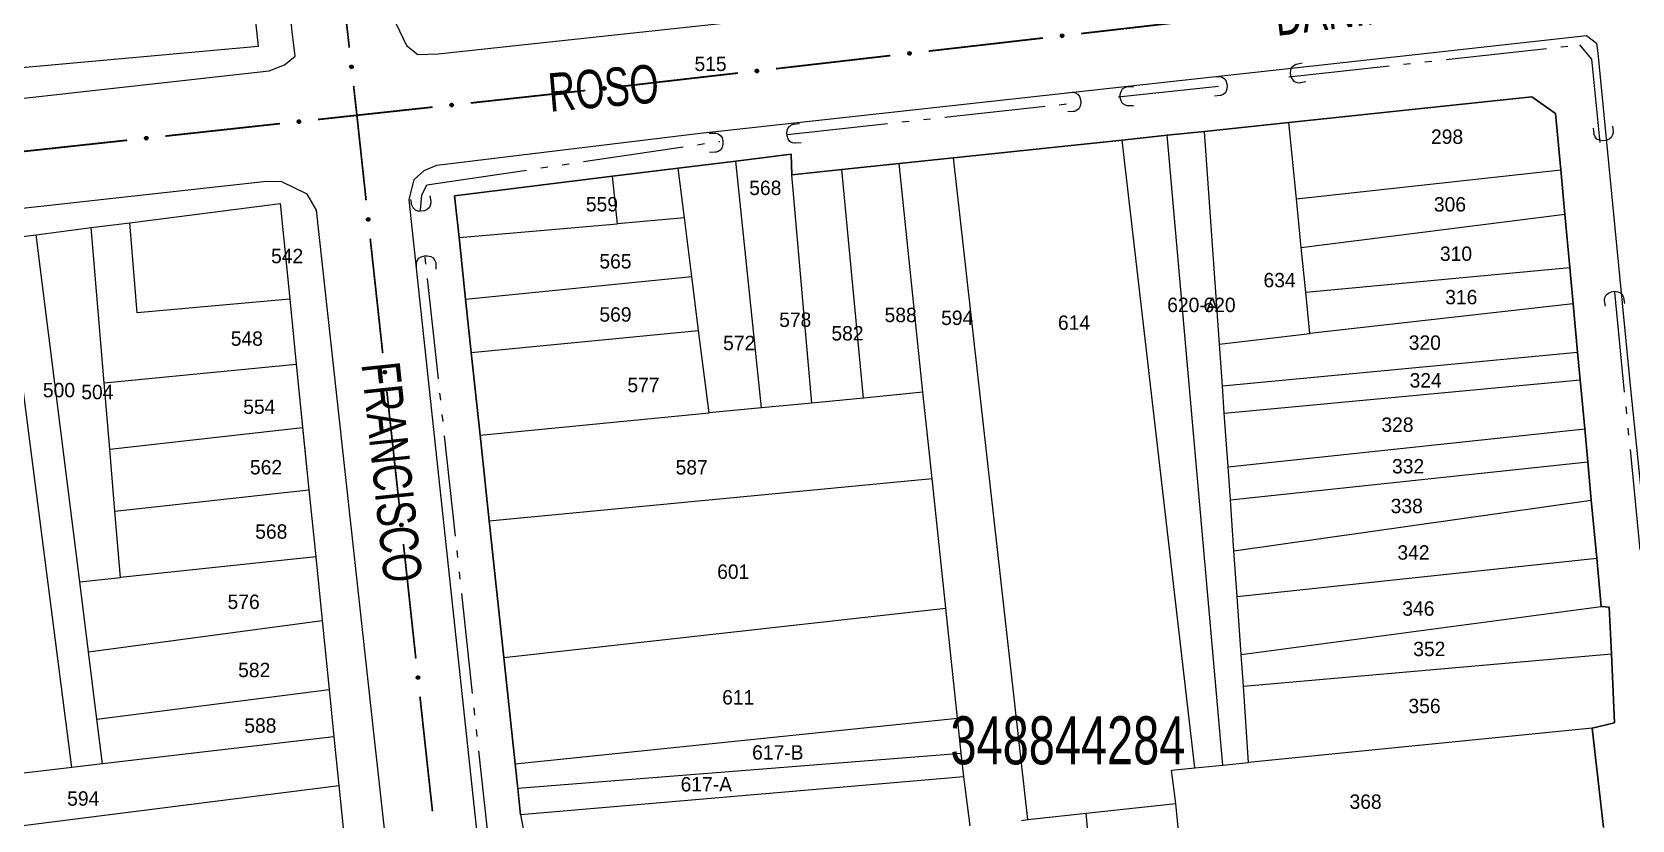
# Model space of a CAD drawing. Extents: x 203851 to 204958, y 4839055 to 4839989.
# Drawn here: x 204450.1 to 204616.7, y 4839582.5 to 4839664.6 of the extents above; entities that cross this region are included whole.
import ezdxf
from ezdxf.enums import TextEntityAlignment as Align

# ---------------------------------------------------------------- set-up
doc = ezdxf.new("R2010")
doc.units = 0
doc.header["$LTSCALE"] = 1.5
doc.header["$MEASUREMENT"] = 0
doc.linetypes.add('TRACO_05', pattern=[11, 7, -1, 0.5, -1, 0.5, -1])
for name, color, linetype in [('CD_MALHA_LOTES', 7, 'CONTINUOUS'), ('CD_TXT_QUADRA', 2, 'CONTINUOUS'), ('HD-VALAS-DRENOS', 170, 'CONTINUOUS'), ('RU-QUADRA', 210, 'CONTINUOUS'), ('SV-BUEIRO-VALA', 7, 'CONTINUOUS'), ('SV-EIXO-RUA-PAV', 20, 'CONTINUOUS'), ('SV-PONTE-BUEIRO', 251, 'CONTINUOUS'), ('SV-RUA-PAVIM', 7, 'CONTINUOUS'), ('SV-TXT-RUA-N-PAV', 7, 'CONTINUOUS'), ('SV-TXT-RUA-PAV', 7, 'CONTINUOUS'), ('Th_NmrPort', 1, 'CONTINUOUS')]:
    doc.layers.add(name, color=color, linetype=linetype)
doc.styles.add('ARIAL', font='ARIAL.SHX')

# ---------------------------------------------------------------- blocks, each defined once
blk = doc.blocks.new('COD120', base_point=(204091.84, 4839277.8))
at = {"layer": 'SV-PONTE-BUEIRO'}
blk.add_lwpolyline([(204090.84, 4839276.4), (204090.84, 4839276.983333), (204090.84, 4839277.070833), (204090.923333, 4839277.304167), (204091.09, 4839277.566667), (204091.34, 4839277.7125), (204091.673333, 4839277.8), (204092.006667, 4839277.8), (204092.34, 4839277.7125), (204092.59, 4839277.566667), (204092.756667, 4839277.304167), (204092.84, 4839277.070833), (204092.84, 4839276.983333), (204092.84, 4839276.4)], dxfattribs=at)

msp = doc.modelspace()

# ---------------------------------------------------------------- linework, layer by layer
at = {"layer": 'CD_MALHA_LOTES', "linetype": 'Continuous', "flags": 128}
for points in [[(204472.62, 4839672.51), (204473.63, 4839663.06)], [(204473.63, 4839663.06), (204448.25, 4839660.76)], [(204581, 4839655.13), (204606.3, 4839657.79)], [(204606.3, 4839657.79), (204608.78, 4839656.05)], [(204608.78, 4839656.05), (204609.32, 4839650.2)], [(204568.31, 4839653.79), (204572.23, 4839654.2)], [(204572.23, 4839654.2), (204581, 4839655.13)], [(204573.77, 4839632.05), (204572.23, 4839654.2)], [(204581.79, 4839647.18), (204581, 4839655.13)], [(204546.08, 4839651.44), (204563.65, 4839653.3)], [(204563.65, 4839653.3), (204568.31, 4839653.79)], [(204571.22, 4839587.89), (204563.65, 4839653.3)], [(204574.12, 4839588.18), (204568.31, 4839653.79)], [(204517.39, 4839650.37), (204523.41, 4839651.11)], [(204523.41, 4839651.11), (204529.16, 4839651.82)], [(204526.07, 4839625.4), (204523.41, 4839651.11)], [(204529.16, 4839651.82), (204529.21, 4839649.67)], [(204534.42, 4839650.22), (204540.41, 4839650.85)], [(204540.41, 4839650.85), (204546.08, 4839651.44)], [(204542.87, 4839627.02), (204540.41, 4839650.85)], [(204553.8, 4839582.51), (204546.08, 4839651.44)], [(204494.1, 4839647.48), (204510.53, 4839649.52)], [(204510.53, 4839649.52), (204517.39, 4839650.37)], [(204511.06, 4839644.58), (204510.53, 4839649.52)], [(204518.04, 4839645.18), (204517.39, 4839650.37)], [(204529.21, 4839649.67), (204534.42, 4839650.22)], [(204531.3, 4839625.89), (204529.21, 4839649.67)], [(204536.7, 4839626.4), (204534.42, 4839650.22)], [(204581.79, 4839647.18), (204609.32, 4839650.2)], [(204609.32, 4839650.2), (204609.75, 4839645.58)], [(204494.56, 4839643.16), (204494.1, 4839647.48)], [(204582.3, 4839642.11), (204581.79, 4839647.18)], [(204460.28, 4839644.69), (204475.92, 4839646.7)], [(204475.92, 4839646.7), (204476.92, 4839636.74)], [(204582.3, 4839642.11), (204609.75, 4839645.58)], [(204609.75, 4839645.58), (204610.27, 4839640.01)], [(204450.52, 4839643.44), (204456.25, 4839644.18)], [(204456.25, 4839644.18), (204460.28, 4839644.69)], [(204457.6, 4839628), (204456.25, 4839644.18)], [(204461.04, 4839635.3), (204460.28, 4839644.69)], [(204494.56, 4839643.16), (204511.06, 4839644.58)], [(204518.04, 4839645.18), (204511.06, 4839644.58)], [(204518.81, 4839639.09), (204518.04, 4839645.18)], [(204447.15, 4839643.01), (204450.52, 4839643.44)], [(204454.21, 4839587.93), (204447.15, 4839643.01)], [(204455.05, 4839607.29), (204450.52, 4839643.44)], [(204495.25, 4839636.72), (204494.56, 4839643.16)], [(204582.76, 4839637.46), (204582.3, 4839642.11)], [(204495.25, 4839636.72), (204518.81, 4839639.09)], [(204519.52, 4839633.46), (204518.81, 4839639.09)], [(204582.76, 4839637.46), (204610.27, 4839640.01)], [(204610.27, 4839640.01), (204610.61, 4839636.25)], [(204583.19, 4839633.13), (204582.76, 4839637.46)], [(204476.92, 4839636.74), (204461.04, 4839635.3)], [(204476.92, 4839636.74), (204477.61, 4839629.96)], [(204495.84, 4839631.16), (204495.25, 4839636.72)], [(204610.61, 4839636.25), (204583.19, 4839633.13)], [(204610.61, 4839636.25), (204611.08, 4839631.21)], [(204495.84, 4839631.16), (204519.52, 4839633.46)], [(204520.6, 4839624.87), (204519.52, 4839633.46)], [(204573.77, 4839632.05), (204583.19, 4839633.13)], [(204496.75, 4839622.56), (204495.84, 4839631.16)], [(204574.08, 4839627.68), (204573.77, 4839632.05)], [(204574.08, 4839627.68), (204611.08, 4839631.21)], [(204611.08, 4839631.21), (204611.35, 4839628.31)], [(204457.6, 4839628), (204477.61, 4839629.96)], [(204477.61, 4839629.96), (204478.27, 4839623.37)], [(204458.18, 4839621.1), (204457.6, 4839628)], [(204574.28, 4839624.84), (204574.08, 4839627.68)], [(204574.28, 4839624.84), (204611.35, 4839628.31)], [(204611.35, 4839628.31), (204611.82, 4839623.21)], [(204531.3, 4839625.89), (204526.07, 4839625.4)], [(204536.7, 4839626.4), (204531.3, 4839625.89)], [(204542.87, 4839627.02), (204536.7, 4839626.4)], [(204543.86, 4839618.04), (204542.87, 4839627.02)], [(204496.75, 4839622.56), (204520.6, 4839624.87)], [(204526.07, 4839625.4), (204520.6, 4839624.87)], [(204574.67, 4839619.27), (204574.28, 4839624.84)], [(204458.18, 4839621.1), (204478.27, 4839623.37)], [(204478.27, 4839623.37), (204478.93, 4839616.85)], [(204497.71, 4839613.63), (204496.75, 4839622.56)], [(204574.67, 4839619.27), (204611.82, 4839623.21)], [(204611.82, 4839623.21), (204612.14, 4839619.77)], [(204458.72, 4839614.63), (204458.18, 4839621.1)], [(204574.91, 4839615.82), (204574.67, 4839619.27)], [(204574.91, 4839615.82), (204612.14, 4839619.77)], [(204612.14, 4839619.77), (204612.51, 4839615.8)], [(204497.71, 4839613.63), (204543.86, 4839618.04)], [(204545.28, 4839604.54), (204543.86, 4839618.04)], [(204458.72, 4839614.63), (204478.93, 4839616.85)], [(204478.93, 4839616.85), (204479.63, 4839609.87)], [(204575.28, 4839610.51), (204574.91, 4839615.82)], [(204575.28, 4839610.51), (204612.51, 4839615.8)], [(204612.51, 4839615.8), (204613.07, 4839609.73)], [(204459.3, 4839607.74), (204458.72, 4839614.63)], [(204499.22, 4839599.38), (204497.71, 4839613.63)], [(204575.61, 4839605.76), (204575.28, 4839610.51)], [(204479.63, 4839609.87), (204459.3, 4839607.74)], [(204479.63, 4839609.87), (204480.3, 4839603.25)], [(204575.61, 4839605.76), (204613.07, 4839609.73)], [(204613.07, 4839609.73), (204613.54, 4839604.71)], [(204455.05, 4839607.29), (204459.3, 4839607.74)], [(204455.96, 4839599.99), (204455.05, 4839607.29)], [(204576.03, 4839599.7), (204575.61, 4839605.76)], [(204499.22, 4839599.38), (204545.28, 4839604.54)], [(204546.48, 4839593.08), (204545.28, 4839604.54)], [(204576.03, 4839599.7), (204613.54, 4839604.71)], [(204613.54, 4839604.71), (204614.38, 4839604.63)], [(204614.38, 4839604.63), (204614.6, 4839599.78)], [(204455.96, 4839599.99), (204480.3, 4839603.25)], [(204480.3, 4839603.25), (204481.02, 4839596.05)], [(204456.84, 4839592.98), (204455.96, 4839599.99)], [(204500.4, 4839588.31), (204499.22, 4839599.38)], [(204576.26, 4839596.4), (204576.03, 4839599.7)], [(204576.26, 4839596.4), (204614.6, 4839599.78)], [(204614.6, 4839599.78), (204614.93, 4839592.6)], [(204456.84, 4839592.98), (204481.02, 4839596.05)], [(204481.02, 4839596.05), (204481.52, 4839591.12)], [(204576.81, 4839588.45), (204576.26, 4839596.4)], [(204457.42, 4839588.31), (204456.84, 4839592.98)], [(204500.4, 4839588.31), (204546.48, 4839593.08)], [(204546.87, 4839589.42), (204546.48, 4839593.08)], [(204614.93, 4839592.6), (204612.61, 4839592.04)], [(204481.52, 4839591.12), (204457.42, 4839588.31)], [(204481.52, 4839591.12), (204482.03, 4839586.05)], [(204612.61, 4839592.04), (204576.81, 4839588.45)], [(204612.61, 4839592.04), (204613.79, 4839581.69)], [(204500.68, 4839585.77), (204546.87, 4839589.42)], [(204547.13, 4839586.95), (204546.87, 4839589.42)], [(204454.21, 4839587.93), (204448.65, 4839587.28)], [(204457.42, 4839588.31), (204454.21, 4839587.93)], [(204500.68, 4839585.77), (204500.4, 4839588.31)], [(204568.79, 4839587.65), (204571.22, 4839587.89)], [(204569.23, 4839584.2), (204568.79, 4839587.65)], [(204571.22, 4839587.89), (204574.12, 4839588.18)], [(204574.12, 4839588.18), (204576.81, 4839588.45)], [(204434.02, 4839580), (204482.03, 4839586.05)], [(204482.03, 4839586.05), (204482.51, 4839581.32)], [(204500.97, 4839583), (204500.68, 4839585.77)], [(204547.13, 4839586.95), (204500.97, 4839583)], [(204547.8, 4839581.85), (204547.13, 4839586.95)], [(204559.9, 4839583.18), (204569.23, 4839584.2)], [(204569.9, 4839577.42), (204569.23, 4839584.2)], [(204553.15, 4839582.43), (204553.8, 4839582.51)], [(204553.8, 4839582.51), (204559.9, 4839583.18)], [(204566.62, 4839509.09), (204559.9, 4839583.18)]]:
    msp.add_lwpolyline(points, dxfattribs=at)
at = {"layer": 'HD-VALAS-DRENOS', "linetype": 'TRACO_05'}
for points in [[(204581, 4839659.87, 10.08), (204611.27, 4839663.22, 9.95), (204612.54, 4839661.73, 9.91), (204613.41, 4839653.05, 9.92)], [(204563.22, 4839657.81, 10.62), (204574.36, 4839658.98, 10.49)], [(204528.76, 4839653.89, 10.74), (204558.9, 4839657.18, 10.91)], [(204490.55, 4839646.03, 10.55), (204490.69, 4839647.55, 10.55), (204491.21, 4839648.63, 10.53), (204521.73, 4839653.16, 10.74)], [(204513.11, 4839499.61, 8.76), (204510.18, 4839499.38, 8.76), (204508.32, 4839499.82, 8.74), (204506.16, 4839502.04, 8.74), (204502.73, 4839533.68, 8.74), (204497.76, 4839579.23, 9.29), (204490.99, 4839641.42, 10.47)], [(204614.91, 4839637.47, 9.4), (204618.73, 4839599.03, 8.8)]]:
    msp.add_polyline3d(points, dxfattribs=at)
at = {"layer": 'RU-QUADRA', "linetype": 'Continuous', "flags": 128}
for points in [[(204446.57, 4839795.39), (204451.01, 4839795.9), (204459.38, 4839796.86), (204464.27, 4839750.98), (204465.47, 4839739.67), (204466.09, 4839733.89), (204464.45, 4839733.74), (204465.08, 4839728.3), (204466.67, 4839728.46), (204467.54, 4839720.26), (204467.99, 4839716.05), (204468.66, 4839709.78), (204469.37, 4839703.06), (204470.49, 4839692.57), (204471.25, 4839685.45), (204471.73, 4839680.92), (204472.62, 4839672.51), (204473.63, 4839663.06), (204448.25, 4839660.76)], [(204613.79, 4839581.69), (204612.61, 4839592.04), (204614.93, 4839592.6), (204614.6, 4839599.78), (204614.38, 4839604.63), (204613.54, 4839604.71), (204613.07, 4839609.73), (204612.51, 4839615.8), (204612.14, 4839619.77), (204611.82, 4839623.21), (204611.35, 4839628.31), (204611.08, 4839631.21), (204610.61, 4839636.25), (204610.27, 4839640.01), (204609.75, 4839645.58), (204609.32, 4839650.2), (204608.78, 4839656.05), (204606.3, 4839657.79), (204581, 4839655.13), (204572.23, 4839654.2), (204568.31, 4839653.79), (204563.65, 4839653.3), (204546.08, 4839651.44), (204540.41, 4839650.85), (204534.42, 4839650.22), (204529.21, 4839649.67), (204529.16, 4839651.82), (204523.41, 4839651.11), (204517.39, 4839650.37), (204510.53, 4839649.52), (204494.1, 4839647.48), (204494.56, 4839643.16), (204495.25, 4839636.72), (204495.84, 4839631.16), (204496.75, 4839622.56), (204497.71, 4839613.63), (204499.22, 4839599.38), (204500.4, 4839588.31), (204500.97, 4839583), (204502, 4839577.66)], [(204447.15, 4839643.01), (204450.52, 4839643.44), (204456.25, 4839644.18), (204460.28, 4839644.69), (204475.92, 4839646.7), (204476.92, 4839636.74), (204477.61, 4839629.96), (204478.93, 4839616.85), (204479.63, 4839609.87), (204480.3, 4839603.25), (204481.02, 4839596.05), (204481.52, 4839591.12), (204482.03, 4839586.05), (204482.51, 4839581.32)]]:
    msp.add_lwpolyline(points, dxfattribs=at)
at = {"layer": 'SV-EIXO-RUA-PAV', "const_width": 0.18}
for points in [[(204481.78, 4839674.84), (204483.13, 4839662.91)], [(204559.37, 4839664.39), (204571.29, 4839665.76)], [(204543.48, 4839662.56), (204555.4, 4839663.93)], [(204527.58, 4839660.73), (204539.5, 4839662.1)], [(204483.58, 4839658.94), (204483.8, 4839656.95)], [(204511.69, 4839658.91), (204523.61, 4839660.28)], [(204495.78, 4839657.16), (204507.71, 4839658.46)], [(204479.87, 4839655.44), (204491.8, 4839656.73)], [(204483.8, 4839656.95), (204483.86, 4839656.43)], [(204483.86, 4839656.43), (204484.88, 4839647.01)], [(204463.97, 4839653.71), (204475.9, 4839655.01)], [(204448.06, 4839651.99), (204459.99, 4839653.28)], [(204485.31, 4839643.03), (204486.61, 4839631.1)], [(204487.04, 4839627.13), (204488.34, 4839615.2)], [(204488.77, 4839611.22), (204490.06, 4839599.29)], [(204490.49, 4839595.31), (204491.79, 4839583.38)]]:
    msp.add_lwpolyline(points, dxfattribs=at)
at = {"layer": 'SV-EIXO-RUA-PAV'}
for points in [[(204557.23, 4839664.25), (204557.26, 4839664.29), (204557.29, 4839664.32), (204557.33, 4839664.33), (204557.36, 4839664.34), (204557.4, 4839664.34), (204557.43, 4839664.33), (204557.47, 4839664.32), (204557.51, 4839664.29), (204557.53, 4839664.25), (204557.55, 4839664.22), (204557.56, 4839664.18), (204557.56, 4839664.15), (204557.55, 4839664.11), (204557.53, 4839664.07), (204557.5, 4839664.03), (204557.47, 4839664.01), (204557.44, 4839663.99), (204557.4, 4839663.99), (204557.36, 4839663.99), (204557.33, 4839663.99), (204557.29, 4839664.01), (204557.25, 4839664.04), (204557.23, 4839664.07), (204557.21, 4839664.11), (204557.21, 4839664.14), (204557.21, 4839664.18), (204557.21, 4839664.21), (204557.23, 4839664.25)], [(204541.33, 4839662.42), (204541.36, 4839662.46), (204541.4, 4839662.49), (204541.43, 4839662.5), (204541.47, 4839662.51), (204541.5, 4839662.51), (204541.54, 4839662.5), (204541.57, 4839662.49), (204541.61, 4839662.46), (204541.64, 4839662.42), (204541.66, 4839662.39), (204541.66, 4839662.35), (204541.66, 4839662.32), (204541.66, 4839662.28), (204541.64, 4839662.24), (204541.61, 4839662.21), (204541.57, 4839662.18), (204541.54, 4839662.17), (204541.51, 4839662.16), (204541.47, 4839662.16), (204541.43, 4839662.17), (204541.4, 4839662.18), (204541.36, 4839662.21), (204541.33, 4839662.25), (204541.32, 4839662.28), (204541.31, 4839662.31), (204541.31, 4839662.35), (204541.32, 4839662.39), (204541.33, 4839662.42)], [(204483.45, 4839661.08), (204483.48, 4839661.05), (204483.51, 4839661.02), (204483.53, 4839660.98), (204483.53, 4839660.95), (204483.53, 4839660.91), (204483.53, 4839660.88), (204483.51, 4839660.84), (204483.48, 4839660.8), (204483.44, 4839660.77), (204483.41, 4839660.76), (204483.38, 4839660.75), (204483.34, 4839660.75), (204483.3, 4839660.76), (204483.27, 4839660.78), (204483.23, 4839660.81), (204483.2, 4839660.84), (204483.19, 4839660.87), (204483.18, 4839660.91), (204483.18, 4839660.95), (204483.19, 4839660.98), (204483.2, 4839661.02), (204483.23, 4839661.06), (204483.27, 4839661.08), (204483.3, 4839661.1), (204483.34, 4839661.1), (204483.37, 4839661.1), (204483.41, 4839661.1), (204483.45, 4839661.08)], [(204525.44, 4839660.6), (204525.47, 4839660.64), (204525.5, 4839660.66), (204525.54, 4839660.68), (204525.57, 4839660.68), (204525.61, 4839660.68), (204525.64, 4839660.68), (204525.68, 4839660.66), (204525.72, 4839660.63), (204525.74, 4839660.59), (204525.76, 4839660.56), (204525.77, 4839660.53), (204525.77, 4839660.49), (204525.76, 4839660.46), (204525.74, 4839660.42), (204525.71, 4839660.38), (204525.68, 4839660.35), (204525.65, 4839660.34), (204525.61, 4839660.33), (204525.57, 4839660.33), (204525.54, 4839660.34), (204525.5, 4839660.35), (204525.46, 4839660.39), (204525.44, 4839660.42), (204525.42, 4839660.45), (204525.42, 4839660.49), (204525.41, 4839660.52), (204525.42, 4839660.56), (204525.44, 4839660.6)], [(204509.54, 4839658.77), (204509.57, 4839658.81), (204509.61, 4839658.84), (204509.64, 4839658.85), (204509.68, 4839658.86), (204509.71, 4839658.86), (204509.75, 4839658.85), (204509.78, 4839658.83), (204509.82, 4839658.8), (204509.85, 4839658.77), (204509.87, 4839658.73), (204509.87, 4839658.7), (204509.87, 4839658.67), (204509.86, 4839658.63), (204509.85, 4839658.59), (204509.82, 4839658.55), (204509.78, 4839658.53), (204509.75, 4839658.51), (204509.71, 4839658.5), (204509.68, 4839658.5), (204509.64, 4839658.51), (204509.61, 4839658.53), (204509.57, 4839658.56), (204509.54, 4839658.59), (204509.53, 4839658.62), (204509.52, 4839658.66), (204509.52, 4839658.7), (204509.52, 4839658.73), (204509.54, 4839658.77)], [(204493.64, 4839657.04), (204493.67, 4839657.08), (204493.7, 4839657.11), (204493.74, 4839657.12), (204493.77, 4839657.13), (204493.81, 4839657.13), (204493.84, 4839657.12), (204493.88, 4839657.11), (204493.92, 4839657.08), (204493.94, 4839657.04), (204493.96, 4839657.01), (204493.97, 4839656.97), (204493.97, 4839656.94), (204493.96, 4839656.9), (204493.94, 4839656.86), (204493.91, 4839656.82), (204493.88, 4839656.8), (204493.84, 4839656.78), (204493.81, 4839656.78), (204493.77, 4839656.78), (204493.74, 4839656.78), (204493.7, 4839656.8), (204493.66, 4839656.83), (204493.63, 4839656.86), (204493.62, 4839656.9), (204493.61, 4839656.93), (204493.61, 4839656.97), (204493.62, 4839657), (204493.64, 4839657.04)], [(204477.73, 4839655.32), (204477.76, 4839655.36), (204477.79, 4839655.38), (204477.83, 4839655.4), (204477.86, 4839655.4), (204477.9, 4839655.4), (204477.93, 4839655.4), (204477.97, 4839655.38), (204478.01, 4839655.35), (204478.04, 4839655.31), (204478.05, 4839655.28), (204478.06, 4839655.25), (204478.06, 4839655.21), (204478.05, 4839655.17), (204478.03, 4839655.14), (204478, 4839655.1), (204477.97, 4839655.07), (204477.94, 4839655.06), (204477.9, 4839655.05), (204477.86, 4839655.05), (204477.83, 4839655.06), (204477.79, 4839655.08), (204477.75, 4839655.11), (204477.73, 4839655.14), (204477.71, 4839655.17), (204477.71, 4839655.21), (204477.71, 4839655.24), (204477.71, 4839655.28), (204477.73, 4839655.32)], [(204461.82, 4839653.59), (204461.85, 4839653.63), (204461.89, 4839653.66), (204461.92, 4839653.67), (204461.96, 4839653.68), (204461.99, 4839653.68), (204462.03, 4839653.67), (204462.07, 4839653.66), (204462.1, 4839653.63), (204462.13, 4839653.59), (204462.15, 4839653.56), (204462.15, 4839653.52), (204462.15, 4839653.49), (204462.14, 4839653.45), (204462.13, 4839653.41), (204462.1, 4839653.37), (204462.06, 4839653.35), (204462.03, 4839653.33), (204461.99, 4839653.33), (204461.96, 4839653.33), (204461.92, 4839653.33), (204461.88, 4839653.35), (204461.85, 4839653.38), (204461.82, 4839653.41), (204461.81, 4839653.45), (204461.8, 4839653.48), (204461.8, 4839653.52), (204461.81, 4839653.55), (204461.82, 4839653.59)], [(204485.19, 4839645.18), (204485.23, 4839645.15), (204485.26, 4839645.11), (204485.27, 4839645.08), (204485.28, 4839645.04), (204485.28, 4839645.01), (204485.27, 4839644.97), (204485.25, 4839644.93), (204485.22, 4839644.9), (204485.19, 4839644.87), (204485.16, 4839644.85), (204485.12, 4839644.85), (204485.09, 4839644.85), (204485.05, 4839644.86), (204485.01, 4839644.87), (204484.97, 4839644.9), (204484.95, 4839644.94), (204484.93, 4839644.97), (204484.93, 4839645.01), (204484.93, 4839645.04), (204484.93, 4839645.08), (204484.95, 4839645.12), (204484.98, 4839645.15), (204485.01, 4839645.18), (204485.05, 4839645.19), (204485.08, 4839645.2), (204485.12, 4839645.2), (204485.15, 4839645.19), (204485.19, 4839645.18)], [(204486.92, 4839629.27), (204486.96, 4839629.24), (204486.98, 4839629.21), (204487, 4839629.17), (204487, 4839629.14), (204487, 4839629.1), (204487, 4839629.07), (204486.98, 4839629.03), (204486.95, 4839628.99), (204486.91, 4839628.96), (204486.88, 4839628.95), (204486.85, 4839628.94), (204486.81, 4839628.94), (204486.78, 4839628.95), (204486.74, 4839628.97), (204486.7, 4839629), (204486.67, 4839629.03), (204486.66, 4839629.06), (204486.65, 4839629.1), (204486.65, 4839629.14), (204486.66, 4839629.17), (204486.68, 4839629.21), (204486.71, 4839629.25), (204486.74, 4839629.27), (204486.77, 4839629.29), (204486.81, 4839629.29), (204486.84, 4839629.29), (204486.88, 4839629.29), (204486.92, 4839629.27)], [(204488.65, 4839613.36), (204488.68, 4839613.33), (204488.71, 4839613.3), (204488.73, 4839613.26), (204488.73, 4839613.23), (204488.73, 4839613.19), (204488.72, 4839613.16), (204488.71, 4839613.12), (204488.68, 4839613.08), (204488.64, 4839613.06), (204488.61, 4839613.04), (204488.57, 4839613.03), (204488.54, 4839613.03), (204488.5, 4839613.04), (204488.46, 4839613.06), (204488.43, 4839613.09), (204488.4, 4839613.12), (204488.39, 4839613.16), (204488.38, 4839613.19), (204488.38, 4839613.23), (204488.39, 4839613.26), (204488.4, 4839613.3), (204488.43, 4839613.34), (204488.47, 4839613.37), (204488.5, 4839613.38), (204488.54, 4839613.39), (204488.57, 4839613.39), (204488.61, 4839613.38), (204488.65, 4839613.36)], [(204490.37, 4839597.46), (204490.41, 4839597.43), (204490.44, 4839597.39), (204490.45, 4839597.36), (204490.46, 4839597.32), (204490.46, 4839597.29), (204490.45, 4839597.25), (204490.43, 4839597.21), (204490.4, 4839597.18), (204490.37, 4839597.15), (204490.34, 4839597.13), (204490.3, 4839597.13), (204490.27, 4839597.13), (204490.23, 4839597.14), (204490.19, 4839597.15), (204490.15, 4839597.18), (204490.13, 4839597.22), (204490.11, 4839597.25), (204490.11, 4839597.29), (204490.11, 4839597.32), (204490.11, 4839597.36), (204490.13, 4839597.4), (204490.16, 4839597.43), (204490.19, 4839597.46), (204490.23, 4839597.47), (204490.26, 4839597.48), (204490.3, 4839597.48), (204490.33, 4839597.47), (204490.37, 4839597.46)]]:
    msp.add_lwpolyline(points, close=True, dxfattribs=at)
for points in [[(204557.21, 4839664.21), (204557.51, 4839664.29)], [(204557.21, 4839664.2), (204557.52, 4839664.27)], [(204557.21, 4839664.18), (204557.53, 4839664.25)], [(204557.21, 4839664.16), (204557.54, 4839664.23)], [(204557.21, 4839664.14), (204557.55, 4839664.22)], [(204557.21, 4839664.12), (204557.55, 4839664.2)], [(204557.21, 4839664.11), (204557.56, 4839664.18)], [(204557.22, 4839664.23), (204557.49, 4839664.3)], [(204557.22, 4839664.09), (204557.56, 4839664.16)], [(204557.23, 4839664.25), (204557.47, 4839664.32)], [(204557.23, 4839664.07), (204557.56, 4839664.15)], [(204557.24, 4839664.06), (204557.55, 4839664.13)], [(204557.25, 4839664.27), (204557.44, 4839664.32)], [(204557.25, 4839664.04), (204557.55, 4839664.11)], [(204557.26, 4839664.29), (204557.43, 4839664.33)], [(204557.28, 4839664.31), (204557.41, 4839664.33)], [(204557.28, 4839664.03), (204557.54, 4839664.09)], [(204557.29, 4839664.32), (204557.4, 4839664.34)], [(204557.29, 4839664.01), (204557.53, 4839664.07)], [(204557.32, 4839664), (204557.51, 4839664.05)], [(204557.33, 4839663.99), (204557.5, 4839664.03)], [(204557.35, 4839663.99), (204557.48, 4839664.02)], [(204557.36, 4839663.99), (204557.47, 4839664.01)], [(204541.31, 4839662.35), (204541.64, 4839662.42)], [(204541.31, 4839662.33), (204541.64, 4839662.41)], [(204541.31, 4839662.31), (204541.66, 4839662.39)], [(204541.32, 4839662.39), (204541.61, 4839662.46)], [(204541.32, 4839662.37), (204541.62, 4839662.44)], [(204541.32, 4839662.3), (204541.66, 4839662.37)], [(204541.32, 4839662.28), (204541.66, 4839662.35)], [(204541.33, 4839662.42), (204541.57, 4839662.49)], [(204541.33, 4839662.4), (204541.59, 4839662.47)], [(204541.33, 4839662.26), (204541.66, 4839662.34)], [(204541.33, 4839662.25), (204541.66, 4839662.32)], [(204541.35, 4839662.44), (204541.55, 4839662.49)], [(204541.35, 4839662.23), (204541.65, 4839662.3)], [(204541.36, 4839662.46), (204541.54, 4839662.5)], [(204541.36, 4839662.21), (204541.66, 4839662.28)], [(204541.38, 4839662.48), (204541.51, 4839662.51)], [(204541.38, 4839662.2), (204541.64, 4839662.26)], [(204541.4, 4839662.49), (204541.5, 4839662.51)], [(204541.4, 4839662.18), (204541.64, 4839662.24)], [(204541.42, 4839662.18), (204541.62, 4839662.22)], [(204541.43, 4839662.17), (204541.61, 4839662.21)], [(204541.46, 4839662.16), (204541.58, 4839662.19)], [(204541.47, 4839662.16), (204541.57, 4839662.18)], [(204483.18, 4839660.96), (204483.21, 4839660.83)], [(204483.18, 4839660.95), (204483.2, 4839660.84)], [(204483.19, 4839660.98), (204483.23, 4839660.81)], [(204483.2, 4839661.02), (204483.27, 4839660.78)], [(204483.2, 4839660.99), (204483.25, 4839660.8)], [(204483.22, 4839661.03), (204483.28, 4839660.77)], [(204483.23, 4839661.06), (204483.3, 4839660.76)], [(204483.25, 4839661.07), (204483.32, 4839660.76)], [(204483.27, 4839661.08), (204483.34, 4839660.75)], [(204483.28, 4839661.09), (204483.36, 4839660.75)], [(204483.3, 4839661.1), (204483.38, 4839660.75)], [(204483.32, 4839661.1), (204483.39, 4839660.76)], [(204483.34, 4839661.1), (204483.41, 4839660.76)], [(204483.36, 4839661.1), (204483.43, 4839660.77)], [(204483.37, 4839661.1), (204483.44, 4839660.77)], [(204483.39, 4839661.1), (204483.46, 4839660.79)], [(204483.41, 4839661.1), (204483.48, 4839660.8)], [(204483.43, 4839661.09), (204483.49, 4839660.82)], [(204483.45, 4839661.08), (204483.51, 4839660.84)], [(204483.47, 4839661.06), (204483.52, 4839660.87)], [(204483.48, 4839661.05), (204483.53, 4839660.88)], [(204483.5, 4839661.03), (204483.53, 4839660.9)], [(204483.51, 4839661.02), (204483.53, 4839660.91)], [(204525.41, 4839660.52), (204525.74, 4839660.59)], [(204525.42, 4839660.56), (204525.72, 4839660.63)], [(204525.42, 4839660.54), (204525.73, 4839660.61)], [(204525.42, 4839660.51), (204525.75, 4839660.58)], [(204525.42, 4839660.49), (204525.76, 4839660.56)], [(204525.42, 4839660.47), (204525.76, 4839660.54)], [(204525.42, 4839660.45), (204525.77, 4839660.53)], [(204525.43, 4839660.58), (204525.7, 4839660.64)], [(204525.43, 4839660.43), (204525.76, 4839660.51)], [(204525.44, 4839660.6), (204525.68, 4839660.66)], [(204525.44, 4839660.42), (204525.77, 4839660.49)], [(204525.45, 4839660.4), (204525.76, 4839660.47)], [(204525.46, 4839660.62), (204525.65, 4839660.67)], [(204525.47, 4839660.64), (204525.64, 4839660.68)], [(204525.49, 4839660.65), (204525.61, 4839660.68)], [(204525.5, 4839660.66), (204525.61, 4839660.68)], [(204509.52, 4839658.73), (204509.82, 4839658.8)], [(204509.54, 4839658.77), (204509.78, 4839658.83)], [(204509.54, 4839658.75), (204509.8, 4839658.82)], [(204509.56, 4839658.79), (204509.76, 4839658.84)], [(204509.57, 4839658.81), (204509.75, 4839658.85)], [(204509.59, 4839658.82), (204509.72, 4839658.85)], [(204509.61, 4839658.84), (204509.71, 4839658.86)], [(204525.46, 4839660.39), (204525.76, 4839660.46)], [(204525.49, 4839660.37), (204525.75, 4839660.44)], [(204525.5, 4839660.35), (204525.74, 4839660.42)], [(204525.53, 4839660.35), (204525.72, 4839660.4)], [(204525.54, 4839660.34), (204525.71, 4839660.38)], [(204525.56, 4839660.34), (204525.69, 4839660.36)], [(204525.57, 4839660.33), (204525.68, 4839660.35)], [(204493.7, 4839657.11), (204493.81, 4839657.13)], [(204509.52, 4839658.7), (204509.85, 4839658.77)], [(204509.52, 4839658.68), (204509.85, 4839658.75)], [(204509.52, 4839658.66), (204509.87, 4839658.73)], [(204509.53, 4839658.71), (204509.83, 4839658.79)], [(204509.53, 4839658.64), (204509.87, 4839658.71)], [(204509.53, 4839658.62), (204509.87, 4839658.7)], [(204509.54, 4839658.61), (204509.87, 4839658.68)], [(204509.54, 4839658.59), (204509.87, 4839658.67)], [(204509.56, 4839658.57), (204509.86, 4839658.65)], [(204509.57, 4839658.56), (204509.86, 4839658.63)], [(204509.59, 4839658.55), (204509.85, 4839658.61)], [(204509.61, 4839658.53), (204509.85, 4839658.59)], [(204509.63, 4839658.52), (204509.82, 4839658.57)], [(204509.64, 4839658.51), (204509.82, 4839658.55)], [(204509.67, 4839658.51), (204509.79, 4839658.54)], [(204509.68, 4839658.5), (204509.78, 4839658.53)], [(204493.61, 4839656.97), (204493.94, 4839657.04)], [(204493.61, 4839656.93), (204493.96, 4839657.01)], [(204493.62, 4839657), (204493.92, 4839657.08)], [(204493.62, 4839656.99), (204493.93, 4839657.06)], [(204493.62, 4839656.95), (204493.95, 4839657.02)], [(204493.62, 4839656.92), (204493.96, 4839656.99)], [(204493.62, 4839656.9), (204493.97, 4839656.97)], [(204493.63, 4839657.02), (204493.9, 4839657.09)], [(204493.63, 4839656.88), (204493.96, 4839656.95)], [(204493.63, 4839656.86), (204493.97, 4839656.94)], [(204493.64, 4839657.04), (204493.88, 4839657.11)], [(204493.65, 4839657.06), (204493.85, 4839657.11)], [(204493.65, 4839656.85), (204493.96, 4839656.92)], [(204493.66, 4839656.83), (204493.96, 4839656.9)], [(204493.67, 4839657.08), (204493.84, 4839657.12)], [(204493.68, 4839656.82), (204493.95, 4839656.88)], [(204493.69, 4839657.1), (204493.81, 4839657.12)], [(204493.7, 4839656.8), (204493.94, 4839656.86)], [(204493.72, 4839656.8), (204493.92, 4839656.84)], [(204493.74, 4839656.78), (204493.91, 4839656.82)], [(204493.76, 4839656.78), (204493.89, 4839656.81)], [(204493.77, 4839656.78), (204493.88, 4839656.8)], [(204477.71, 4839655.28), (204478.01, 4839655.35)], [(204477.71, 4839655.26), (204478.02, 4839655.33)], [(204477.71, 4839655.24), (204478.04, 4839655.31)], [(204477.71, 4839655.23), (204478.04, 4839655.3)], [(204477.71, 4839655.21), (204478.05, 4839655.28)], [(204477.71, 4839655.19), (204478.05, 4839655.26)], [(204477.71, 4839655.17), (204478.06, 4839655.25)], [(204477.72, 4839655.3), (204477.99, 4839655.36)], [(204477.72, 4839655.16), (204478.06, 4839655.23)], [(204477.73, 4839655.32), (204477.97, 4839655.38)], [(204477.73, 4839655.14), (204478.06, 4839655.21)], [(204477.74, 4839655.12), (204478.05, 4839655.19)], [(204477.75, 4839655.34), (204477.95, 4839655.39)], [(204477.75, 4839655.11), (204478.05, 4839655.17)], [(204477.76, 4839655.36), (204477.93, 4839655.4)], [(204477.78, 4839655.37), (204477.91, 4839655.4)], [(204477.78, 4839655.09), (204478.04, 4839655.15)], [(204477.79, 4839655.38), (204477.9, 4839655.4)], [(204477.79, 4839655.08), (204478.03, 4839655.14)], [(204477.82, 4839655.07), (204478.01, 4839655.12)], [(204477.83, 4839655.06), (204478, 4839655.1)], [(204477.85, 4839655.06), (204477.98, 4839655.08)], [(204477.86, 4839655.05), (204477.97, 4839655.07)], [(204461.8, 4839653.52), (204462.13, 4839653.59)], [(204461.8, 4839653.5), (204462.13, 4839653.57)], [(204461.8, 4839653.48), (204462.15, 4839653.56)], [(204461.81, 4839653.55), (204462.1, 4839653.63)], [(204461.81, 4839653.54), (204462.11, 4839653.61)], [(204461.81, 4839653.47), (204462.15, 4839653.54)], [(204461.81, 4839653.45), (204462.15, 4839653.52)], [(204461.82, 4839653.59), (204462.07, 4839653.66)], [(204461.82, 4839653.57), (204462.08, 4839653.64)], [(204461.82, 4839653.43), (204462.15, 4839653.5)], [(204461.82, 4839653.41), (204462.15, 4839653.49)], [(204461.84, 4839653.61), (204462.04, 4839653.66)], [(204461.84, 4839653.4), (204462.14, 4839653.47)], [(204461.85, 4839653.63), (204462.03, 4839653.67)], [(204461.85, 4839653.38), (204462.14, 4839653.45)], [(204461.87, 4839653.65), (204462, 4839653.67)], [(204461.87, 4839653.37), (204462.13, 4839653.43)], [(204461.88, 4839653.35), (204462.13, 4839653.41)], [(204461.89, 4839653.66), (204461.99, 4839653.68)], [(204461.91, 4839653.35), (204462.1, 4839653.39)], [(204461.92, 4839653.33), (204462.1, 4839653.37)], [(204461.94, 4839653.33), (204462.07, 4839653.36)], [(204461.96, 4839653.33), (204462.06, 4839653.35)], [(204484.93, 4839645.08), (204484.97, 4839644.9)], [(204484.93, 4839645.05), (204484.96, 4839644.93)], [(204484.93, 4839645.04), (204484.95, 4839644.94)], [(204484.94, 4839645.09), (204484.99, 4839644.9)], [(204484.95, 4839645.12), (204485.01, 4839644.87)], [(204484.97, 4839645.13), (204485.03, 4839644.87)], [(204484.98, 4839645.15), (204485.05, 4839644.86)], [(204485, 4839645.16), (204485.07, 4839644.86)], [(204485.01, 4839645.18), (204485.09, 4839644.85)], [(204485.03, 4839645.18), (204485.1, 4839644.85)], [(204485.05, 4839645.19), (204485.12, 4839644.85)], [(204485.06, 4839645.19), (204485.13, 4839644.85)], [(204485.08, 4839645.2), (204485.16, 4839644.85)], [(204485.1, 4839645.2), (204485.17, 4839644.87)], [(204485.12, 4839645.2), (204485.19, 4839644.87)], [(204485.14, 4839645.19), (204485.21, 4839644.89)], [(204485.15, 4839645.19), (204485.22, 4839644.9)], [(204485.17, 4839645.18), (204485.24, 4839644.92)], [(204485.19, 4839645.18), (204485.25, 4839644.93)], [(204485.21, 4839645.16), (204485.26, 4839644.96)], [(204485.23, 4839645.15), (204485.27, 4839644.97)], [(204485.25, 4839645.13), (204485.27, 4839645)], [(204485.26, 4839645.11), (204485.28, 4839645.01)], [(204486.65, 4839629.14), (204486.67, 4839629.03)], [(204486.66, 4839629.17), (204486.7, 4839629)], [(204486.66, 4839629.15), (204486.68, 4839629.02)], [(204486.67, 4839629.18), (204486.72, 4839628.99)], [(204486.68, 4839629.21), (204486.74, 4839628.97)], [(204486.69, 4839629.22), (204486.76, 4839628.96)], [(204486.71, 4839629.25), (204486.78, 4839628.95)], [(204486.72, 4839629.26), (204486.79, 4839628.95)], [(204486.74, 4839629.27), (204486.81, 4839628.94)], [(204486.76, 4839629.28), (204486.83, 4839628.94)], [(204486.77, 4839629.29), (204486.85, 4839628.94)], [(204486.79, 4839629.29), (204486.86, 4839628.95)], [(204486.81, 4839629.29), (204486.88, 4839628.95)], [(204486.83, 4839629.29), (204486.9, 4839628.96)], [(204486.84, 4839629.29), (204486.91, 4839628.96)], [(204486.86, 4839629.29), (204486.93, 4839628.98)], [(204486.88, 4839629.29), (204486.95, 4839628.99)], [(204486.9, 4839629.28), (204486.96, 4839629.01)], [(204486.92, 4839629.27), (204486.98, 4839629.03)], [(204486.94, 4839629.25), (204486.99, 4839629.05)], [(204486.96, 4839629.24), (204487, 4839629.07)], [(204486.97, 4839629.22), (204487, 4839629.09)], [(204486.98, 4839629.21), (204487, 4839629.1)], [(204488.38, 4839613.24), (204488.41, 4839613.11)], [(204488.38, 4839613.23), (204488.4, 4839613.12)], [(204488.39, 4839613.26), (204488.43, 4839613.09)], [(204488.4, 4839613.3), (204488.46, 4839613.06)], [(204488.4, 4839613.28), (204488.44, 4839613.08)], [(204488.42, 4839613.32), (204488.48, 4839613.05)], [(204488.43, 4839613.34), (204488.5, 4839613.04)], [(204488.45, 4839613.35), (204488.52, 4839613.04)], [(204488.47, 4839613.37), (204488.54, 4839613.03)], [(204488.48, 4839613.37), (204488.56, 4839613.04)], [(204488.5, 4839613.38), (204488.57, 4839613.03)], [(204488.52, 4839613.38), (204488.59, 4839613.04)], [(204488.54, 4839613.39), (204488.61, 4839613.04)], [(204488.55, 4839613.38), (204488.63, 4839613.05)], [(204488.57, 4839613.39), (204488.64, 4839613.06)], [(204488.59, 4839613.38), (204488.66, 4839613.07)], [(204488.61, 4839613.38), (204488.68, 4839613.08)], [(204488.62, 4839613.37), (204488.69, 4839613.1)], [(204488.65, 4839613.36), (204488.71, 4839613.12)], [(204488.67, 4839613.35), (204488.71, 4839613.15)], [(204488.68, 4839613.33), (204488.72, 4839613.16)], [(204488.7, 4839613.31), (204488.73, 4839613.19)], [(204488.71, 4839613.3), (204488.73, 4839613.19)], [(204490.11, 4839597.36), (204490.15, 4839597.18)], [(204490.11, 4839597.34), (204490.14, 4839597.21)], [(204490.11, 4839597.32), (204490.13, 4839597.22)], [(204490.12, 4839597.37), (204490.17, 4839597.18)], [(204490.13, 4839597.4), (204490.19, 4839597.15)], [(204490.15, 4839597.41), (204490.21, 4839597.15)], [(204490.16, 4839597.43), (204490.23, 4839597.14)], [(204490.18, 4839597.44), (204490.25, 4839597.14)], [(204490.19, 4839597.46), (204490.27, 4839597.13)], [(204490.21, 4839597.46), (204490.28, 4839597.13)], [(204490.23, 4839597.47), (204490.3, 4839597.13)], [(204490.24, 4839597.47), (204490.31, 4839597.13)], [(204490.26, 4839597.48), (204490.34, 4839597.13)], [(204490.28, 4839597.48), (204490.35, 4839597.15)], [(204490.3, 4839597.48), (204490.37, 4839597.15)], [(204490.32, 4839597.47), (204490.39, 4839597.17)], [(204490.33, 4839597.47), (204490.4, 4839597.18)], [(204490.35, 4839597.46), (204490.42, 4839597.2)], [(204490.37, 4839597.46), (204490.43, 4839597.21)], [(204490.39, 4839597.44), (204490.44, 4839597.24)], [(204490.41, 4839597.43), (204490.45, 4839597.25)], [(204490.43, 4839597.41), (204490.45, 4839597.28)], [(204490.44, 4839597.39), (204490.46, 4839597.29)]]:
    msp.add_lwpolyline(points, dxfattribs=at)
at = {"layer": 'SV-RUA-PAVIM', "linetype": 'Continuous'}
for points in [[(204611.34, 4839675.01, 10.51), (204595.67, 4839810.39, 8.32), (204594.7, 4839812.16, 8.05), (204593.54, 4839813.05, 7.77), (204591.7, 4839813.2, 7.77), (204551.19, 4839808.53, 10.44), (204478.13, 4839800.87, 13.02), (204476.15, 4839800.15, 13.06), (204474.99, 4839798.75, 13.05), (204474.99, 4839798.74, 13.05), (204474.19, 4839796.88, 12.98), (204474.4, 4839795.04, 12.9), (204474.4, 4839795.07, 12.9), (204483.31, 4839711.54, 11.16), (204488, 4839665.46, 10.52), (204487.99, 4839665.46, 10.52), (204489.09, 4839663.14, 10.5), (204490.28, 4839662.2, 10.5), (204492.39, 4839662.28, 10.5), (204570.52, 4839670.72, 10.34)], [(204355.53, 4839658.96, 6.8), (204355.99, 4839651.89, 6.8), (204358, 4839648.99, 6.8), (204359.13, 4839648.34, 6.8), (204360.65, 4839647.99, 6.8), (204432.66, 4839655.82, 9.86), (204474.77, 4839660.51, 10.59), (204476.38, 4839661.12, 10.59), (204477.5, 4839662.04, 10.6), (204477.17, 4839664.62, 10.6), (204463.34, 4839794.43, 12.34), (204462.51, 4839796.48, 12.35), (204460.98, 4839797.9, 12.35), (204459.33, 4839798.58, 12.35), (204457.45, 4839798.63, 12.35), (204345.15, 4839786.43, 11.95), (204343.63, 4839785.98, 11.95), (204342.51, 4839784.77, 11.78), (204342.05, 4839783.65, 11.84), (204341.85, 4839782.1, 11.81), (204344.67, 4839754.68, 11.34)], [(204504.91, 4839502.21, 8.31), (204489.36, 4839647.06, 10.46), (204489.9, 4839649.18, 10.46), (204490.92, 4839650.11, 10.46), (204492.26, 4839650.67, 10.46), (204519.4, 4839653.97, 10.46), (204585.05, 4839661.19, 10.59), (204612.02, 4839664.18, 9.89), (204613.04, 4839663.38, 9.89), (204613.19, 4839662.35, 9.89), (204616.58, 4839627.4, 9.51), (204622.6, 4839568.94, 8.56), (204627.18, 4839520.78, 8.14), (204627.72, 4839514.94, 8.14), (204627.38, 4839512.9, 8.17), (204626.13, 4839511.42, 8.17), (204623.92, 4839510.72, 8.17), (204605.22, 4839508.69, 9.42), (204574.36, 4839505.4, 9.43), (204509.53, 4839498.55, 8.91), (204507.64, 4839499.08, 8.91), (204505.97, 4839499.96, 8.91)], [(204360.3, 4839636.33, 5.95), (204358.61, 4839635.55, 6.06), (204357.96, 4839634.8, 6.06), (204357.87, 4839633.85, 6.06), (204357.89, 4839632.05, 6.06), (204364.79, 4839565.17, 4.48), (204373.18, 4839489.69, 4.14), (204374.19, 4839488.2, 4.14), (204375.45, 4839487.23, 4.14), (204377.22, 4839486.96, 4.14), (204379.1, 4839487.15, 4.14), (204454.04, 4839494.44, 7.27), (204492.04, 4839498.45, 8.47), (204493.68, 4839499.36, 8.48), (204494.71, 4839500.8, 8.48), (204495.4, 4839503.96, 8.48), (204495.29, 4839505.03, 8.48), (204485.71, 4839591.22, 8.98), (204479.7, 4839645.99, 10.14), (204478.75, 4839647.66, 10.24), (204476.09, 4839648.95, 10.23), (204474.5, 4839648.97, 10.23)]]:
    msp.add_polyline3d(points, close=True, dxfattribs=at)

# ---------------------------------------------------------------- block references
at = {"layer": 'SV-BUEIRO-VALA'}
for p, rotation in [((204581.21, 4839660.06, 9.22), 102), ((204563.43, 4839657.87, 9.22), 90), ((204574.56, 4839659, 9.22), 275), ((204559.32, 4839657.33, 9.22), 274), ((204522.05, 4839653.04, 9.22), 271), ((204528.72, 4839653.89, 9.22), 95), ((204613.87, 4839653.24, 9.22), 186), ((204490.79, 4839645.91, 9.22), 191), ((204491.12, 4839641.24, 9.44), 1), ((204614.77, 4839637.52, 9.22), 8)]:
    msp.add_blockref('COD120', p, dxfattribs=dict(at, rotation=rotation))

# ---------------------------------------------------------------- texts
at = {"layer": 'CD_TXT_QUADRA', "style": 'ARIAL', "width": 0.7}
msp.add_text('348844284', height=5, dxfattribs=at).set_placement((204545.75, 4839588.27))
at = {"layer": 'SV-TXT-RUA-N-PAV', "style": 'ARIAL', "width": 0.7}
msp.add_text('FRANCISCO', height=4, rotation=276, dxfattribs=at).set_placement((204484.38, 4839629.95))
at = {"layer": 'SV-TXT-RUA-PAV', "style": 'ARIAL', "width": 0.7}
for s, rotation, p in [('DANIN', 7, (204579.75, 4839664.13)), ('ROSO', 5, (204504.04, 4839656.24))]:
    msp.add_text(s, height=4, rotation=rotation, dxfattribs=at).set_placement(p)
at = {"layer": 'Th_NmrPort', "color": 1}
for s, p in [('515', (204519.09, 4839661.24)), ('298', (204595.81, 4839653.65)), ('568', (204524.79, 4839648.32)), ('559', (204507.77, 4839646.61)), ('306', (204596.11, 4839646.6)), ('310', (204596.74, 4839641.46)), ('542', (204474.98, 4839641.22)), ('565', (204509.18, 4839640.67)), ('634', (204578.36, 4839638.71)), ('316', (204597.29, 4839636.94)), ('569', (204509.18, 4839635.13)), ('588', (204538.89, 4839635.08)), ('594', (204544.78, 4839634.78)), ('620-A', (204568.33, 4839636.13)), ('620', (204572.11, 4839636.13)), ('578', (204527.91, 4839634.58)), ('582', (204533.35, 4839633.17)), ('614', (204556.95, 4839634.28)), ('548', (204470.78, 4839632.62)), ('572', (204522.07, 4839632.16)), ('320', (204593.49, 4839632.2)), ('324', (204593.58, 4839628.27)), ('500', (204451.21, 4839627.25)), ('504', (204455.21, 4839627.05)), ('577', (204512.1, 4839627.78)), ('554', (204472.08, 4839625.52)), ('328', (204590.64, 4839623.65)), ('562', (204472.78, 4839619.22)), ('587', (204517.12, 4839619.21)), ('332', (204591.75, 4839619.32)), ('338', (204591.61, 4839615.18)), ('568', (204473.33, 4839612.52)), ('342', (204592.31, 4839610.34)), ('601', (204521.45, 4839608.34)), ('576', (204470.45, 4839605.2)), ('346', (204592.82, 4839604.5)), ('352', (204593.96, 4839600.29)), ('582', (204471.55, 4839598.1)), ('611', (204521.97, 4839595.25)), ('356', (204593.46, 4839594.35)), ('588', (204472.19, 4839592.31)), ('617-B', (204525.09, 4839589.51)), ('594', (204453.74, 4839584.71)), ('617-A', (204517.64, 4839586.19)), ('368', (204587.32, 4839584.38))]:
    msp.add_text(s, height=1.5, dxfattribs=at).set_placement(p, align=Align.MIDDLE_LEFT)

doc.saveas('drawing.dxf')
